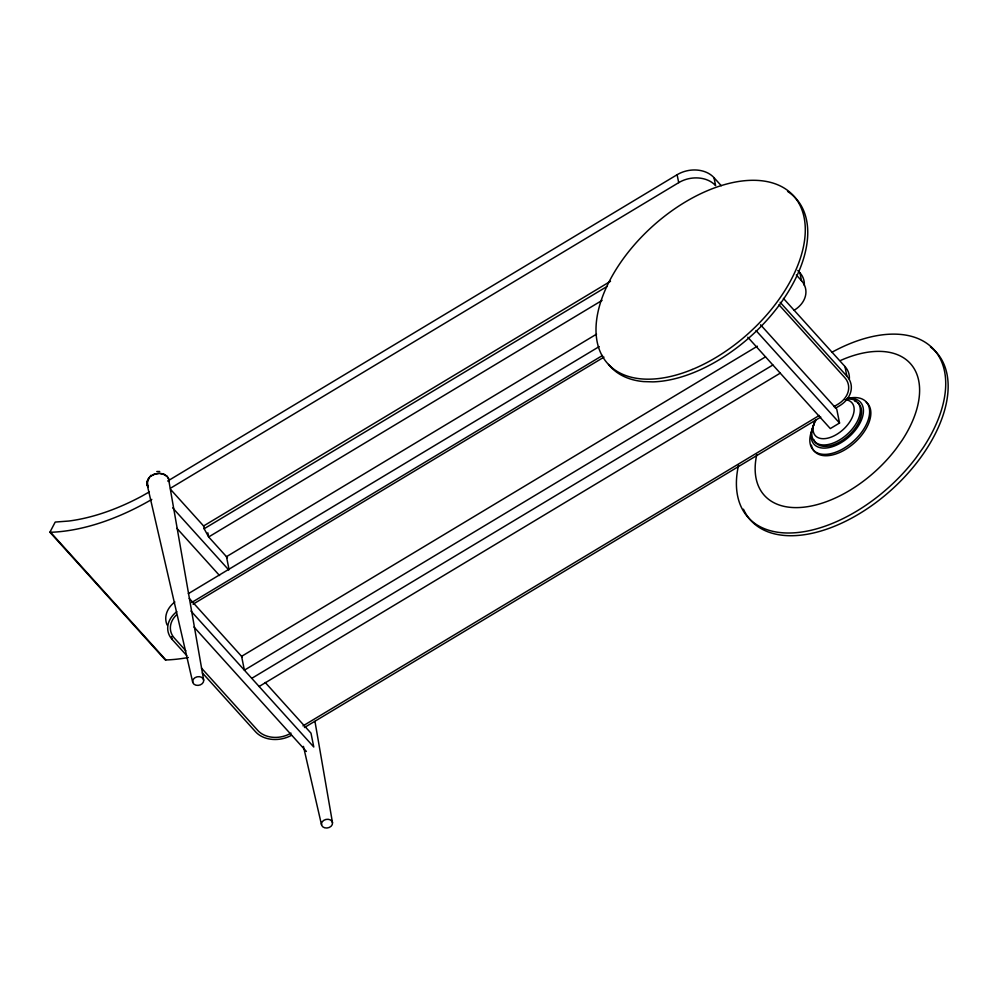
<?xml version="1.0" encoding="UTF-8"?>
<svg xmlns="http://www.w3.org/2000/svg" width="998" height="998" viewBox="0 0 998 998"><rect width="100%" height="100%" fill="white"/><g stroke="black" fill="none" stroke-linecap="round" stroke-linejoin="round"><path stroke-width="1.5" d="M149.488 477.318L147.08 481.847L148.24 486.987A11.178 8.658 -11.4 0 1 147.28 480.899L150.898 475.31L150.972 476.034L155.077 474.013L153.991 474.374M188.348 657.507A201.97 115.98 -42.1 0 1 168.113 659.878L165.231 659.903L49.9 532.233L55.214 522.066L68.949 521.018A189.196 108.632 -42.1 0 0 141.791 496.181L149.326 491.902M148.141 479.077L147.143 484.566L192.701 682.22M148.49 478.516L149.376 477.431M150.698 476.233L151.808 475.46M167.676 481.036L677.106 174.725A26.834 20.796 -11.4 0 1 714.007 177.681L721.255 185.703M170.471 488.234L678.715 182.646A26.834 20.796 -11.4 0 1 715.603 185.603L714.007 177.681M610.514 281.274L203.592 525.971L204.153 528.74L208.669 536.961L227.444 557.745M204.153 528.74L607.071 286.451M602.081 300.398L208.669 536.961L207.834 532.807M596.554 334.143L226.471 556.672L228.979 569.134M188.31 593.673L599.212 346.593M191.591 602.555L602.505 355.488M193.063 604.189L603.977 357.122M757.37 346.206L241.603 656.335L244.385 670.182L765.516 356.847M251.758 678.341L772.876 364.994M259.118 686.487L780.236 373.14M302.993 725.895L819.308 415.442M833.979 406.623L837.983 404.215A24.139 18.713 -11.4 0 0 844.695 377.543L778.989 304.814M304.465 727.53L820.78 417.077M835.451 408.257L839.455 405.849A26.834 20.796 -11.4 0 0 846.903 376.209L844.957 366.516L783.418 298.402M760.526 324.774L836.748 409.168L839.543 423.015L830.311 428.579L747.814 337.249M152.894 474.861L153.917 474.412M155.089 474L159.58 473.401L163.922 474.3M156.224 473.713L158.532 473.414M156.798 471.518L159.705 471.505M49.9 532.233L52.782 532.196A201.97 115.98 -42.1 0 0 151.796 499.424M159.692 473.414L161.963 473.701M162.998 473.975L167.34 476.657M164.009 474.337L164.994 474.811M165.83 475.335L166.616 475.946M166.703 476.021L168.325 478.067M797.826 270.47L799.897 272.766A26.834 20.796 -11.4 0 1 804.276 285.44M796.317 274.961L801.494 280.688A26.834 20.796 -11.4 0 1 794.034 310.328M780.162 302.319L846.903 376.209M756.022 330.563L839.543 423.015M170.571 489.407L203.817 526.22M172.691 507.895L228.779 569.995M176.958 528.391L219.548 575.547M189.233 598.363L242.302 657.121M265.194 682.457L310.989 733.156L313.784 747.003L190.98 611.063M193.999 627.031L306.386 751.457M185.828 650.783L174.351 638.084A24.139 18.713 -11.4 0 1 176.347 615.018M201.471 668.099L257.783 730.449A24.139 18.713 -11.4 0 0 290.992 733.118M171.581 636.649L172.13 639.419L186.738 655.574M202.382 672.902L255.563 731.784A26.834 20.796 -11.4 0 0 291.478 735.314M50.511 532.221L165.843 659.903M167.876 477.343L168.762 479.04M148.24 486.987L147.13 484.492M168.425 478.267L203.679 680.162A5.589 4.329 -11.4 0 1 195.87 685.177A5.589 4.329 -11.4 0 1 194.934 677.729A5.589 4.329 -11.4 0 1 203.679 680.162M303.442 746.392L321.531 824.847M799.897 272.766L801.494 280.688M677.106 174.725L678.715 182.646M314.956 721.392L332.509 822.789A5.589 4.329 -11.4 0 1 324.699 827.804A5.589 4.329 -11.4 0 1 323.751 820.356A5.589 4.329 -11.4 0 1 332.509 822.789M168.999 479.863L169.149 481.535L169.136 480.886M857.744 402.73A29.067 16.692 -42.1 0 1 847.003 436.912A29.067 16.692 -42.1 0 1 813.757 439.494M854.575 400.984A29.067 16.692 -42.1 0 1 856.259 401.745M847.227 398.838A29.067 16.692 -42.1 0 1 857.207 421.593A29.067 16.692 -42.1 0 1 823.387 444.971A29.067 16.692 -42.1 0 1 815.765 420.582M844.907 399.674A24.588 14.122 -42.1 0 1 851.144 419.609A24.588 14.122 -42.1 0 1 823.5 438.708A24.588 14.122 -42.1 0 1 815.341 420.108M866.152 402.069A35.766 20.534 -42.1 0 1 851.469 445.308A35.766 20.534 -42.1 0 1 811.386 445.108M847.664 398.489A35.766 20.534 -42.1 0 1 869.632 411.875A35.766 20.534 -42.1 0 1 847.265 446.156L844.196 448.127A35.766 20.534 -42.1 0 1 815.715 452.069A35.766 20.534 -42.1 0 1 812.721 428.317M846.828 398.676A31.3 17.976 -42.1 0 1 863.395 412.074A31.3 17.976 -42.1 0 1 843.871 440.916L841.177 442.638A31.3 17.976 -42.1 0 1 815.99 445.919A31.3 17.976 -42.1 0 1 814.044 424.437M930.473 346.942A125.199 71.893 -42.1 0 1 888.42 492.525A125.199 71.893 -42.1 0 1 743.435 509.192M831.683 352.394A125.199 71.893 -42.1 0 1 933.055 348.664A125.199 71.893 -42.1 0 1 923.325 447.491L916.114 457.695A125.199 71.893 -42.1 0 1 792.088 532.932A125.199 71.893 -42.1 0 1 738.545 465.155M840.528 360.478A98.365 56.487 -42.1 0 1 912.022 365.53A98.365 56.487 -42.1 0 1 902.017 440.43L896.341 448.451A98.365 56.487 -42.1 0 1 799.173 507.545A98.365 56.487 -42.1 0 1 756.709 454.863M172.13 639.419A26.834 20.796 -11.4 0 1 176.821 611.662M167.128 625.047A26.834 20.796 -11.4 0 1 174.862 601.969M844.957 366.516A26.834 20.796 -11.4 0 1 849.335 379.19M787.572 191.391A125.199 71.893 -42.1 0 1 781.821 301.571A125.199 71.893 -42.1 0 1 652.966 381.872L643.635 381.598A125.199 71.893 -42.1 0 1 608.531 364.432M692.213 369.485A125.199 71.893 -42.1 0 0 795.206 197.779A125.199 71.893 -42.1 0 0 614.519 271.98A125.199 71.893 -42.1 0 0 692.213 369.485"/></g></svg>
